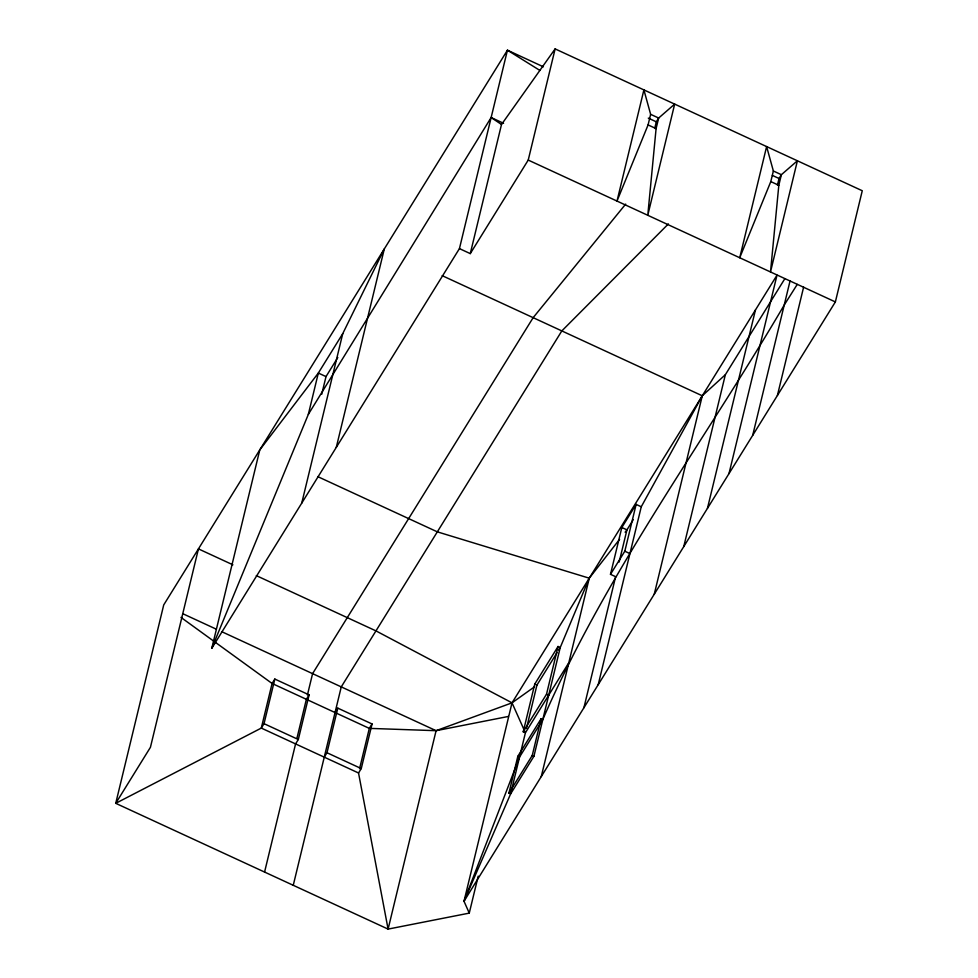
<?xml version="1.0" encoding="UTF-8"?>
<svg xmlns="http://www.w3.org/2000/svg" width="978" height="978" viewBox="0 0 978 978"><rect width="100%" height="100%" fill="white"/><g stroke="black" fill="none" stroke-linecap="round" stroke-linejoin="round"><path stroke-width="1.47" d="M650.639 114.328L648.084 124.915L617.008 201.065L643.903 89.903L650.639 114.328L658.659 118.032L656.091 128.619L647.778 215.282L674.673 104.108L658.659 118.032L656.311 121.81L654.71 128.436M773.366 171.003L770.798 181.59L739.723 257.752L766.618 146.578L773.366 171.003L781.373 174.707L778.818 185.294L770.505 271.957L797.4 160.783L781.373 174.707L779.038 178.497L777.437 185.111M543.389 66.81L507.435 50.196L459.44 248.608L211.798 648.28L259.793 449.868L318.327 373.046L342.74 333.657L384.305 248.925L336.298 447.337M211.798 648.28L308.339 414.366L318.327 373.046L326.004 376.591L321.713 394.305M301.75 503.108L342.74 333.657M264.573 872.058L295.576 743.916L298.314 739.502L309.109 694.881L274.83 679.062L272.092 683.475L261.297 728.084L115.734 803.317L388.095 929.1L469.257 913.122L478.218 876.105M534.575 686.764L512.02 702.84L436.09 730.688L388.095 929.1L358.535 772.987L261.297 728.084L264.036 723.671L274.83 679.062M296.97 738.158L306.371 699.307L309.109 694.881M307.41 695.028L312.581 673.646L533.144 317.667L625.675 204.109M293.253 885.298L341.261 686.886L561.824 330.919L668.377 223.925M324.256 757.155L326.994 752.742L337.789 708.133L372.056 723.965L361.261 768.574L358.535 772.987M459.44 248.608L470.271 253.62L501.506 124.487L555.125 48.9L862.266 190.747L835.371 301.921L464.012 901.251L469.257 913.122M359.574 768.671L369.317 728.378L372.056 723.965M470.271 253.62L528.23 160.074L555.125 48.9M619.6 539.294L589.257 578.181L560.235 647.485L533.915 756.287L510.626 793.879L464.012 901.251L512.02 702.84L776.997 275.185L729.001 473.596M519.88 755.639L525.406 732.779L523.23 731.776L534.77 684.062L558.059 646.482L560.235 647.485L558.634 650.077M542.827 719.478L519.538 757.07L510.626 793.879L508.939 793.097L517.839 756.287L541.127 718.696L542.827 719.478C606.69 572.277 703.451 442.924 784.209 305.063L797.241 284.402M526.457 728.451L536.946 685.065L557.032 652.668M523.23 731.776L546.519 694.197L558.059 646.482M508.939 793.097L532.228 755.505L541.127 718.696M541.262 776.593L589.257 578.181L437.325 531.849L317.679 476.592M583.915 707.742L615.627 576.678L610.492 574.318L621.825 527.497L636.128 504.404L641.262 506.775L598.218 684.661M619.16 562.044L626.947 529.856L633.304 519.599M610.492 574.318L624.808 551.225L636.128 504.404M654.27 594.196L702.277 395.784L725.346 374.721L784.796 278.767M683.756 546.616L725.346 374.721M707.449 508.364L755.456 309.953M752.693 435.357L790.114 280.686M777.412 395.467L803.623 287.116M464.012 901.251L519.538 757.07L517.839 756.287M641.262 506.775L702.277 395.784L442.19 275.662M503.56 123.277L491.139 117.543L308.339 414.366M326.004 376.591L337.813 357.532M335.051 712.546L337.789 708.133M568.793 662.754L525.406 732.779L512.02 702.84L375.955 630.883L256.322 575.626M625.113 532.215L626.947 529.856L621.825 527.497M370.845 728.427L436.09 730.688L508.401 716.446M648.292 118.118L656.311 121.81M772.351 175.404L779.038 178.497M648.084 124.915L656.091 128.619M770.798 181.59L778.818 185.294M528.23 160.074L835.371 301.921M624.808 551.225L629.93 553.585M534.77 684.062L536.946 685.065M546.519 694.197L548.695 695.199M232.886 564.807L198.436 548.89L150.429 747.314L115.734 803.317L163.729 604.905L507.435 50.196L539.844 70.404M532.228 755.505L533.915 756.287M183.033 613.817L216.101 629.086M221.615 631.629L436.09 730.688M273.473 684.111L369.317 728.378M264.036 723.671L298.314 739.502M326.994 752.742L361.261 768.574M491.139 117.543L501.506 124.487M180.979 617.399L272.092 683.475"/></g></svg>
